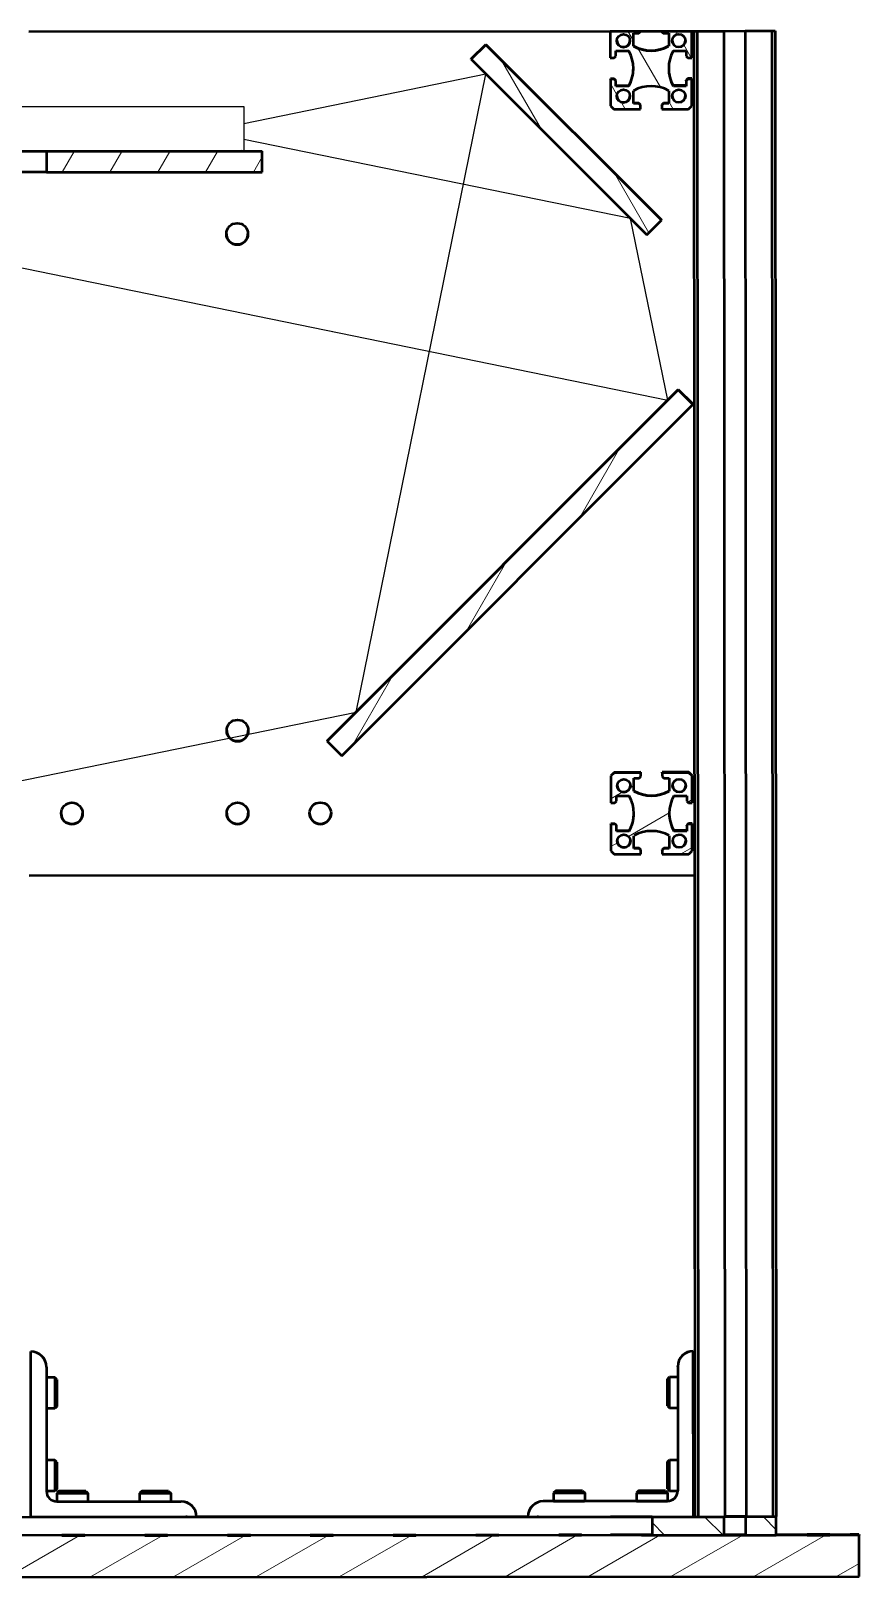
# Model space of a CAD drawing. Header units: inches. Extents: x 66 to 271, y 23 to 80.
# Drawn here: x 108.3 to 118.3, y 24.25 to 42.94 of the extents above; entities that cross this region are included whole.
import ezdxf

# ---------------------------------------------------------------- set-up
doc = ezdxf.new("R2010")
doc.units = ezdxf.units.IN
doc.header["$LTSCALE"] = 4
doc.header["$MEASUREMENT"] = 0
doc.layers.add('Hatch (ANSI)', color=7, linetype='Continuous', lineweight=18)
doc.layers.add('Visible (ANSI)', color=7, linetype='Continuous', lineweight=50)

msp = doc.modelspace()

# ---------------------------------------------------------------- hatches: boundary and pattern name
at = {"layer": 'Hatch (ANSI)'}
h = msp.add_hatch(dxfattribs=at)
h.set_pattern_fill('ANSI31', color=256, scale=4, angle=75.0002, style=0)
edge = h.paths.add_edge_path()
edge.add_line((115.295, 42.936), (115.659, 42.936))
edge.add_line((115.659, 42.936), (115.659, 42.929))
edge.add_line((115.659, 42.929), (115.639, 42.909))
edge.add_line((115.639, 42.909), (115.575, 42.909))
edge.add_line((115.575, 42.909), (115.575, 42.752))
edge.add_ellipse((115.787, 43.13), major_axis=(0, -0.433), ratio=1, start_angle=330.6093, end_angle=389.3907)
edge.add_line((116, 42.753), (116, 42.909))
edge.add_line((116, 42.909), (115.935, 42.909))
edge.add_line((115.935, 42.909), (115.915, 42.929))
edge.add_line((115.915, 42.929), (115.915, 42.936))
edge.add_line((115.915, 42.936), (116.279, 42.936))
edge.add_line((116.279, 42.936), (116.279, 42.612))
edge.add_line((116.279, 42.612), (116.232, 42.612))
edge.add_line((116.232, 42.612), (116.212, 42.632))
edge.add_line((116.212, 42.632), (116.212, 42.697))
edge.add_line((116.212, 42.697), (116.056, 42.697))
edge.add_ellipse((116.433, 42.484), major_axis=(0, -0.433), ratio=1, start_angle=240.5333, end_angle=299.4667)
edge.add_line((116.057, 42.271), (116.213, 42.271))
edge.add_line((116.213, 42.271), (116.213, 42.336))
edge.add_line((116.213, 42.336), (116.233, 42.356))
edge.add_line((116.233, 42.356), (116.28, 42.356))
edge.add_line((116.28, 42.356), (116.28, 42.032))
edge.add_line((116.28, 42.032), (116.24, 41.992))
edge.add_line((116.24, 41.992), (115.916, 41.992))
edge.add_line((115.916, 41.992), (115.916, 42.039))
edge.add_line((115.916, 42.039), (115.936, 42.059))
edge.add_line((115.936, 42.059), (116, 42.059))
edge.add_line((116, 42.059), (116, 42.215))
edge.add_ellipse((115.788, 41.838), major_axis=(0, -0.433), ratio=1, start_angle=150.6093, end_angle=209.3907)
edge.add_line((115.575, 42.215), (115.575, 42.059))
edge.add_line((115.575, 42.059), (115.64, 42.059))
edge.add_line((115.64, 42.059), (115.66, 42.039))
edge.add_line((115.66, 42.039), (115.66, 41.992))
edge.add_line((115.66, 41.992), (115.336, 41.992))
edge.add_line((115.336, 41.992), (115.296, 42.032))
edge.add_line((115.296, 42.032), (115.296, 42.356))
edge.add_line((115.296, 42.356), (115.343, 42.356))
edge.add_line((115.343, 42.356), (115.363, 42.336))
edge.add_line((115.363, 42.336), (115.363, 42.271))
edge.add_line((115.363, 42.271), (115.519, 42.271))
edge.add_ellipse((115.141, 42.483), major_axis=(0, -0.433), ratio=1, start_angle=60.5333, end_angle=119.4667)
edge.add_line((115.518, 42.697), (115.362, 42.697))
edge.add_line((115.362, 42.697), (115.362, 42.632))
edge.add_line((115.362, 42.632), (115.342, 42.612))
edge.add_line((115.342, 42.612), (115.295, 42.612))
edge.add_line((115.295, 42.612), (115.295, 42.936))
edge = h.paths.add_edge_path(flags=0)
edge.add_ellipse((116.122, 42.819), major_axis=(0.0001, -0.0795), ratio=1, start_angle=0, end_angle=360)
edge = h.paths.add_edge_path(flags=0)
edge.add_ellipse((116.122, 42.15), major_axis=(0.0001, -0.0795), ratio=1, start_angle=0, end_angle=360)
edge = h.paths.add_edge_path(flags=0)
edge.add_ellipse((115.453, 42.149), major_axis=(0.0001, -0.0795), ratio=1, start_angle=0, end_angle=360)
edge = h.paths.add_edge_path(flags=0)
edge.add_ellipse((115.453, 42.818), major_axis=(0.0001, -0.0795), ratio=1, start_angle=0, end_angle=360)
h = msp.add_hatch(dxfattribs=at)
h.set_pattern_fill('ANSI31', color=256, scale=4, angle=75.0002, style=0)
h.paths.add_polyline_path([(113.79, 42.771), (113.613, 42.594), (115.736, 40.474), (115.912, 40.651)])
h = msp.add_hatch(dxfattribs=at)
h.set_pattern_fill('ANSI31', color=256, scale=4, angle=15, style=0)
h.paths.add_polyline_path([(111.091, 41.231), (111.091, 41.481), (108.485, 41.479), (108.485, 41.229)])
h.paths.add_polyline_path([(105.66, 41.477), (105.66, 41.227), (107.288, 41.229), (107.436, 41.229), (107.436, 41.479)])
h = msp.add_hatch(dxfattribs=at)
h.set_pattern_fill('ANSI31', color=256, scale=4, angle=15, style=0)
h.paths.add_polyline_path([(116.291, 38.425), (116.114, 38.602), (111.874, 34.356), (112.051, 34.18)])
h = msp.add_hatch(dxfattribs=at)
h.set_pattern_fill('ANSI31', color=256, scale=4, angle=-15, style=0)
edge = h.paths.add_edge_path()
edge.add_ellipse((115.147, 33.483), major_axis=(0, -0.433), ratio=1, start_angle=60.5333, end_angle=119.4667)
edge.add_line((115.524, 33.697), (115.368, 33.697))
edge.add_line((115.368, 33.697), (115.368, 33.632))
edge.add_line((115.368, 33.632), (115.348, 33.612))
edge.add_line((115.348, 33.612), (115.301, 33.612))
edge.add_line((115.301, 33.612), (115.301, 33.936))
edge.add_line((115.301, 33.936), (115.341, 33.976))
edge.add_line((115.341, 33.976), (115.665, 33.976))
edge.add_line((115.665, 33.976), (115.665, 33.929))
edge.add_line((115.665, 33.929), (115.645, 33.909))
edge.add_line((115.645, 33.909), (115.58, 33.909))
edge.add_line((115.58, 33.909), (115.58, 33.752))
edge.add_ellipse((115.793, 34.13), major_axis=(0, -0.433), ratio=1, start_angle=330.6093, end_angle=389.3907)
edge.add_line((116.005, 33.753), (116.005, 33.909))
edge.add_line((116.005, 33.909), (115.941, 33.909))
edge.add_line((115.941, 33.909), (115.921, 33.929))
edge.add_line((115.921, 33.929), (115.921, 33.976))
edge.add_line((115.921, 33.976), (116.245, 33.976))
edge.add_line((116.245, 33.976), (116.285, 33.936))
edge.add_line((116.285, 33.936), (116.285, 33.612))
edge.add_line((116.285, 33.612), (116.238, 33.612))
edge.add_line((116.238, 33.612), (116.218, 33.632))
edge.add_line((116.218, 33.632), (116.218, 33.697))
edge.add_line((116.218, 33.697), (116.062, 33.697))
edge.add_ellipse((116.439, 33.484), major_axis=(0, -0.433), ratio=1, start_angle=240.5333, end_angle=299.4667)
edge.add_line((116.062, 33.271), (116.218, 33.271))
edge.add_line((116.218, 33.271), (116.218, 33.336))
edge.add_line((116.218, 33.336), (116.238, 33.356))
edge.add_line((116.238, 33.356), (116.285, 33.356))
edge.add_line((116.285, 33.356), (116.285, 33.032))
edge.add_line((116.285, 33.032), (116.245, 32.992))
edge.add_line((116.245, 32.992), (115.921, 32.992))
edge.add_line((115.921, 32.992), (115.921, 33.039))
edge.add_line((115.921, 33.039), (115.941, 33.059))
edge.add_line((115.941, 33.059), (116.006, 33.059))
edge.add_line((116.006, 33.059), (116.006, 33.215))
edge.add_ellipse((115.794, 32.838), major_axis=(0, -0.433), ratio=1, start_angle=150.6093, end_angle=209.3907)
edge.add_line((115.581, 33.215), (115.581, 33.059))
edge.add_line((115.581, 33.059), (115.645, 33.059))
edge.add_line((115.645, 33.059), (115.665, 33.039))
edge.add_line((115.665, 33.039), (115.665, 32.992))
edge.add_line((115.665, 32.992), (115.341, 32.992))
edge.add_line((115.341, 32.992), (115.301, 33.032))
edge.add_line((115.301, 33.032), (115.301, 33.356))
edge.add_line((115.301, 33.356), (115.348, 33.356))
edge.add_line((115.348, 33.356), (115.368, 33.336))
edge.add_line((115.368, 33.336), (115.368, 33.271))
edge.add_line((115.368, 33.271), (115.524, 33.271))
edge = h.paths.add_edge_path(flags=0)
edge.add_ellipse((116.127, 33.819), major_axis=(0.0001, -0.0795), ratio=1, start_angle=0, end_angle=360)
edge = h.paths.add_edge_path(flags=0)
edge.add_ellipse((116.128, 33.15), major_axis=(0.0001, -0.0795), ratio=1, start_angle=0, end_angle=360)
edge = h.paths.add_edge_path(flags=0)
edge.add_ellipse((115.459, 33.149), major_axis=(0.0001, -0.0795), ratio=1, start_angle=0, end_angle=360)
edge = h.paths.add_edge_path(flags=0)
edge.add_ellipse((115.458, 33.818), major_axis=(0.0001, -0.0795), ratio=1, start_angle=0, end_angle=360)
h = msp.add_hatch(dxfattribs=at)
h.set_pattern_fill('ANSI31', color=256, scale=4, angle=90.0002, style=0)
h.paths.add_polyline_path([(115.799, 24.984), (115.799, 24.764), (116.669, 24.764), (116.669, 24.984)])
h.paths.add_polyline_path([(117.299, 24.765), (117.299, 24.985), (116.929, 24.985), (116.929, 24.765)])
h = msp.add_hatch(dxfattribs=at)
h.set_pattern_fill('ANSI31', color=256, scale=4, angle=-15, style=0)
h.paths.add_polyline_path([(103.094, 24.256), (103.094, 24.756), (88.322, 24.747), (88.323, 24.247)])
h.paths.add_polyline_path([(118.299, 24.265), (118.299, 24.765), (117.299, 24.765), (116.929, 24.765), (116.669, 24.764), (115.799, 24.764), (103.527, 24.756), (103.527, 24.256)])

# ---------------------------------------------------------------- linework, layer by layer
for p, q in [((113.793, 42.414), (110.871, 41.816)), ((112.225, 34.707), (113.793, 42.414)), ((115.538, 40.671), (110.871, 41.627)), ((103.784, 40.976), (115.99, 38.477)), ((115.99, 38.477), (115.538, 40.671)), ((103.793, 32.981), (112.225, 34.707))]:
    msp.add_line(p, q)
msp.add_lwpolyline([(110.871, 41.481), (105.852, 41.481), (105.852, 42.026), (110.871, 42.026)], close=True)
at = {"layer": 'Visible (ANSI)'}
for p, q in [((108.271, 42.931), (115.295, 42.936)), ((115.295, 42.936), (115.659, 42.936)), ((115.295, 42.936), (115.295, 42.612)), ((115.575, 42.752), (115.575, 42.909)), ((115.575, 42.909), (115.639, 42.909)), ((115.639, 42.909), (115.659, 42.929)), ((115.659, 42.936), (115.915, 42.936)), ((115.659, 42.929), (115.659, 42.936)), ((115.915, 42.936), (116.279, 42.936)), ((115.915, 42.936), (115.915, 42.929)), ((115.915, 42.929), (115.935, 42.909)), ((115.935, 42.909), (116, 42.909)), ((116, 42.909), (116, 42.753)), ((116.279, 42.936), (116.303, 42.936)), ((116.279, 42.612), (116.279, 42.936)), ((116.303, 42.936), (116.343, 42.936)), ((116.303, 42.936), (116.315, 24.988)), ((116.343, 42.936), (116.667, 42.936)), ((116.343, 42.936), (116.355, 24.988)), ((116.667, 42.936), (116.923, 42.937)), ((116.667, 42.936), (116.679, 24.989)), ((116.923, 42.937), (117.247, 42.937)), ((116.923, 42.937), (116.935, 24.989)), ((117.247, 42.937), (117.287, 42.937)), ((117.247, 42.937), (117.259, 24.989)), ((117.287, 42.937), (117.299, 24.989)), ((113.613, 42.599), (113.79, 42.775)), ((113.79, 42.771), (113.613, 42.594)), ((113.79, 42.775), (115.912, 40.655)), ((113.79, 42.775), (113.79, 42.771)), ((115.912, 40.651), (113.79, 42.771)), ((115.342, 42.612), (115.362, 42.632)), ((115.362, 42.632), (115.362, 42.697)), ((115.362, 42.697), (115.518, 42.697)), ((116.056, 42.697), (116.212, 42.697)), ((116.212, 42.697), (116.212, 42.632)), ((116.212, 42.632), (116.232, 42.612)), ((113.613, 42.594), (113.613, 42.599)), ((113.613, 42.594), (115.736, 40.474)), ((115.295, 42.612), (115.342, 42.612)), ((116.232, 42.612), (116.279, 42.612)), ((115.296, 42.356), (115.296, 42.36)), ((115.343, 42.36), (115.296, 42.36)), ((115.343, 42.356), (115.296, 42.356)), ((115.296, 42.356), (115.296, 42.032)), ((115.343, 42.356), (115.343, 42.36)), ((115.363, 42.34), (115.343, 42.36)), ((115.363, 42.336), (115.343, 42.356)), ((115.363, 42.336), (115.363, 42.34)), ((115.363, 42.271), (115.363, 42.336)), ((115.519, 42.275), (115.363, 42.275)), ((115.519, 42.271), (115.363, 42.271)), ((115.519, 42.271), (115.519, 42.275)), ((116.057, 42.271), (116.057, 42.276)), ((116.213, 42.276), (116.057, 42.276)), ((116.213, 42.271), (116.057, 42.271)), ((116.233, 42.361), (116.213, 42.341)), ((116.233, 42.356), (116.213, 42.336)), ((116.213, 42.336), (116.213, 42.341)), ((116.213, 42.336), (116.213, 42.271)), ((116.233, 42.356), (116.233, 42.361)), ((116.28, 42.361), (116.233, 42.361)), ((116.28, 42.356), (116.233, 42.356)), ((116.28, 42.356), (116.28, 42.361)), ((116.28, 42.032), (116.28, 42.356)), ((115.575, 42.059), (115.575, 42.215)), ((115.64, 42.064), (115.575, 42.064)), ((115.64, 42.059), (115.575, 42.059)), ((115.64, 42.059), (115.64, 42.064)), ((115.66, 42.044), (115.64, 42.064)), ((115.66, 42.039), (115.64, 42.059)), ((115.936, 42.064), (115.916, 42.044)), ((115.936, 42.059), (115.916, 42.039)), ((115.936, 42.059), (115.936, 42.064)), ((116, 42.064), (115.936, 42.064)), ((116, 42.059), (115.936, 42.059)), ((116, 42.215), (116, 42.059)), ((115.296, 42.032), (115.336, 41.992)), ((115.336, 41.992), (115.66, 41.992)), ((115.66, 42.039), (115.66, 42.044)), ((115.66, 41.992), (115.66, 42.039)), ((115.916, 42.039), (115.916, 42.044)), ((115.916, 42.039), (115.916, 41.992)), ((115.916, 41.992), (116.24, 41.992)), ((116.24, 41.992), (116.28, 42.032)), ((110.841, 41.483), (107.847, 41.481)), ((111.091, 41.481), (108.485, 41.479)), ((108.485, 41.479), (108.485, 41.229)), ((111.091, 41.481), (111.091, 41.483)), ((111.091, 41.231), (111.091, 41.481)), ((108.485, 41.229), (111.091, 41.231)), ((115.736, 40.474), (115.912, 40.651)), ((115.912, 40.651), (115.912, 40.655)), ((111.874, 34.361), (116.114, 38.606)), ((116.114, 38.602), (111.874, 34.356)), ((116.114, 38.606), (116.29, 38.431)), ((116.114, 38.602), (116.114, 38.606)), ((116.291, 38.425), (116.114, 38.602)), ((112.051, 34.18), (116.291, 38.425)), ((116.291, 38.43), (116.291, 38.425)), ((111.874, 34.361), (111.874, 34.356)), ((111.874, 34.356), (112.051, 34.18)), ((115.341, 33.98), (115.301, 33.94)), ((115.341, 33.976), (115.301, 33.936)), ((115.301, 33.936), (115.301, 33.94)), ((115.301, 33.936), (115.301, 33.612)), ((115.665, 33.981), (115.341, 33.98)), ((115.341, 33.976), (115.341, 33.98)), ((115.665, 33.976), (115.341, 33.976)), ((115.58, 33.752), (115.58, 33.909)), ((115.58, 33.909), (115.645, 33.909)), ((115.645, 33.909), (115.665, 33.929)), ((115.665, 33.976), (115.665, 33.981)), ((115.665, 33.929), (115.665, 33.976)), ((116.245, 33.981), (115.921, 33.981)), ((115.921, 33.976), (115.921, 33.981)), ((116.245, 33.976), (115.921, 33.976)), ((115.921, 33.976), (115.921, 33.929)), ((115.921, 33.929), (115.941, 33.909)), ((115.941, 33.909), (116.005, 33.909)), ((116.005, 33.909), (116.005, 33.753)), ((116.285, 33.941), (116.245, 33.981)), ((116.245, 33.976), (116.245, 33.981)), ((116.285, 33.936), (116.245, 33.976)), ((116.285, 33.936), (116.285, 33.941)), ((116.285, 33.612), (116.285, 33.936)), ((115.368, 33.632), (115.368, 33.697)), ((115.368, 33.697), (115.524, 33.697)), ((116.062, 33.697), (116.218, 33.697)), ((116.218, 33.697), (116.218, 33.632)), ((115.301, 33.612), (115.348, 33.612)), ((115.348, 33.612), (115.368, 33.632)), ((116.218, 33.632), (116.238, 33.612)), ((116.238, 33.612), (116.285, 33.612)), ((115.301, 33.356), (115.301, 33.36)), ((115.348, 33.36), (115.301, 33.36)), ((115.348, 33.356), (115.301, 33.356)), ((115.301, 33.356), (115.301, 33.032)), ((115.348, 33.356), (115.348, 33.36)), ((115.368, 33.34), (115.348, 33.36)), ((115.368, 33.336), (115.348, 33.356)), ((115.368, 33.336), (115.368, 33.34)), ((115.368, 33.271), (115.368, 33.336)), ((115.524, 33.275), (115.368, 33.275)), ((115.524, 33.271), (115.368, 33.271)), ((115.524, 33.271), (115.524, 33.275)), ((116.218, 33.276), (116.062, 33.276)), ((116.062, 33.271), (116.062, 33.276)), ((116.218, 33.271), (116.062, 33.271)), ((116.238, 33.361), (116.218, 33.341)), ((116.238, 33.356), (116.218, 33.336)), ((116.218, 33.336), (116.218, 33.341)), ((116.218, 33.336), (116.218, 33.271)), ((116.238, 33.356), (116.238, 33.361)), ((116.285, 33.361), (116.238, 33.361)), ((116.285, 33.356), (116.238, 33.356)), ((116.285, 33.356), (116.285, 33.361)), ((116.285, 33.032), (116.285, 33.356)), ((115.581, 33.059), (115.581, 33.215)), ((116.006, 33.215), (116.006, 33.059)), ((115.301, 33.032), (115.341, 32.992)), ((115.341, 32.992), (115.665, 32.992)), ((115.645, 33.064), (115.581, 33.064)), ((115.645, 33.059), (115.581, 33.059)), ((115.645, 33.059), (115.645, 33.064)), ((115.665, 33.044), (115.645, 33.064)), ((115.665, 33.039), (115.645, 33.059)), ((115.665, 33.039), (115.665, 33.044)), ((115.665, 32.992), (115.665, 33.039)), ((115.941, 33.064), (115.921, 33.044)), ((115.941, 33.059), (115.921, 33.039)), ((115.921, 33.039), (115.921, 33.044)), ((115.921, 33.039), (115.921, 32.992)), ((115.921, 32.992), (116.245, 32.992)), ((115.941, 33.059), (115.941, 33.064)), ((116.006, 33.064), (115.941, 33.064)), ((116.006, 33.059), (115.941, 33.059)), ((116.245, 32.992), (116.285, 33.032)), ((108.278, 32.734), (116.31, 32.739)), ((108.299, 24.983), (108.297, 26.983)), ((116.297, 26.988), (116.297, 26.989)), ((116.299, 24.988), (116.297, 26.988)), ((108.485, 26.796), (108.485, 26.795)), ((108.485, 26.795), (108.486, 25.296)), ((116.109, 26.8), (116.109, 26.801)), ((116.109, 26.8), (116.11, 25.301)), ((108.585, 26.671), (108.485, 26.671)), ((108.585, 26.671), (108.586, 26.296)), ((108.61, 26.646), (108.585, 26.671)), ((108.61, 26.646), (108.611, 26.321)), ((115.984, 26.651), (116.009, 26.676)), ((115.985, 26.326), (115.984, 26.651)), ((116.01, 26.301), (116.009, 26.676)), ((116.009, 26.676), (116.109, 26.676)), ((116.298, 26.581), (116.3, 26.581)), ((116.298, 26.364), (116.3, 26.364)), ((108.586, 26.296), (108.486, 26.296)), ((108.611, 26.321), (108.586, 26.296)), ((115.985, 26.326), (116.01, 26.301)), ((116.01, 26.301), (116.11, 26.301)), ((108.586, 25.671), (108.486, 25.671)), ((108.586, 25.671), (108.586, 25.296)), ((108.611, 25.646), (108.586, 25.671)), ((108.611, 25.646), (108.611, 25.321)), ((115.985, 25.651), (116.01, 25.676)), ((115.985, 25.326), (115.985, 25.651)), ((116.01, 25.301), (116.01, 25.676)), ((116.01, 25.676), (116.11, 25.676)), ((116.298, 25.581), (116.301, 25.581)), ((108.486, 25.296), (108.486, 25.296)), ((108.586, 25.296), (108.486, 25.296)), ((108.611, 25.321), (108.586, 25.296)), ((108.636, 25.297), (108.611, 25.272)), ((108.611, 25.272), (108.611, 25.172)), ((108.762, 25.297), (108.762, 25.297)), ((108.834, 25.297), (108.834, 25.297)), ((108.961, 25.297), (108.986, 25.272)), ((108.986, 25.272), (108.986, 25.172)), ((109.636, 25.297), (109.611, 25.272)), ((109.611, 25.272), (109.611, 25.172)), ((109.762, 25.297), (109.762, 25.298)), ((109.834, 25.298), (109.834, 25.298)), ((109.961, 25.298), (109.986, 25.273)), ((109.986, 25.273), (109.986, 25.173)), ((114.636, 25.301), (114.611, 25.276)), ((114.611, 25.276), (114.611, 25.176)), ((114.762, 25.301), (114.762, 25.301)), ((114.834, 25.301), (114.834, 25.301)), ((114.961, 25.301), (114.986, 25.276)), ((114.986, 25.276), (114.986, 25.176)), ((115.636, 25.301), (115.611, 25.276)), ((115.611, 25.276), (115.611, 25.176)), ((115.762, 25.301), (115.762, 25.301)), ((115.834, 25.301), (115.834, 25.301)), ((115.961, 25.301), (115.986, 25.276)), ((115.985, 25.326), (116.01, 25.301)), ((115.986, 25.276), (115.986, 25.176)), ((116.01, 25.301), (116.11, 25.301)), ((116.11, 25.301), (116.11, 25.301)), ((116.298, 25.364), (116.301, 25.364)), ((108.611, 25.172), (110.11, 25.172)), ((108.986, 25.172), (109.611, 25.173)), ((109.986, 25.173), (110.11, 25.173)), ((114.611, 25.176), (114.486, 25.176)), ((115.985, 25.176), (114.486, 25.175)), ((115.611, 25.176), (114.986, 25.176)), ((107.799, 24.983), (115.299, 24.987)), ((110.299, 24.985), (108.299, 24.983)), ((114.299, 24.988), (110.299, 24.985)), ((110.299, 24.985), (111.299, 24.985)), ((111.299, 24.985), (110.299, 24.984)), ((110.299, 24.985), (110.299, 24.985)), ((114.299, 24.987), (113.299, 24.986)), ((113.299, 24.987), (114.299, 24.987)), ((114.299, 24.987), (116.299, 24.988)), ((114.299, 24.987), (114.299, 24.988)), ((115.799, 24.987), (115.799, 24.984)), ((115.799, 24.984), (115.799, 24.764)), ((116.669, 24.984), (115.799, 24.984)), ((116.315, 24.989), (116.299, 24.989)), ((116.315, 24.988), (116.355, 24.988)), ((116.355, 24.988), (116.679, 24.989)), ((116.669, 24.984), (116.669, 24.988)), ((116.669, 24.764), (116.669, 24.984)), ((116.929, 24.988), (116.929, 24.985)), ((117.299, 24.985), (116.929, 24.985)), ((116.929, 24.985), (116.929, 24.765)), ((116.935, 24.989), (117.259, 24.989)), ((117.259, 24.989), (117.299, 24.989)), ((117.299, 24.985), (117.299, 24.989)), ((117.299, 24.765), (117.299, 24.985)), ((118.299, 24.765), (103.527, 24.756)), ((107.799, 24.763), (115.299, 24.767)), ((115.799, 24.764), (116.669, 24.764)), ((116.929, 24.765), (117.299, 24.765)), ((117.299, 24.771), (118.192, 24.771)), ((118.299, 24.771), (118.299, 24.765)), ((118.299, 24.265), (118.299, 24.765)), ((103.527, 24.256), (118.299, 24.265))]:
    msp.add_line(p, q, dxfattribs=at)
for centre, major_axis, ratio in [((115.453, 42.818), (0.0001, -0.0795), 1), ((116.122, 42.819), (0.0001, -0.0795), 1), ((115.453, 42.149), (0.0001, -0.0795), 1), ((116.122, 42.15), (0.0001, -0.0795), 1), ((110.789, 40.485), (0.13, 0), 1), ((110.793, 34.485), (0.13, 0), 1), ((115.458, 33.818), (0.0001, -0.0795), 1), ((116.127, 33.819), (0.0001, -0.0795), 1), ((108.793, 33.484), (0.13, 0), 1), ((110.793, 33.485), (0.13, 0), 1), ((111.793, 33.486), (0.13, 0), 1), ((115.459, 33.149), (0.0001, -0.0795), 1), ((116.128, 33.15), (0.0001, -0.0795), 1), ((108.798, 25.297), (0.162, 0), 0.000633), ((109.798, 25.298), (0.162, 0), 0.000633), ((114.798, 25.301), (0.162, 0), 0.000633), ((115.798, 25.301), (0.162, 0), 0.000633), ((110.799, 24.985), (0.13, 0), 0.000633), ((111.799, 24.986), (0.098, 0.0001), 0.000633), ((112.299, 24.986), (0.098, 0.0001), 0.000633), ((112.799, 24.986), (0.098, 0.0001), 0.000633), ((108.81, 24.763), (-0.138, 0), 0.000633), ((108.81, 24.762), (-0.138, 0), 0.000633), ((108.81, 24.762), (-0.138, 0), 0.000633), ((108.81, 24.761), (-0.138, 0), 0.000633), ((108.81, 24.76), (-0.138, 0), 0.000633), ((108.81, 24.76), (-0.138, 0), 0.000633), ((109.81, 24.764), (-0.138, 0), 0.000633), ((109.81, 24.763), (-0.138, 0), 0.000633), ((109.81, 24.762), (-0.138, 0), 0.000633), ((109.81, 24.762), (-0.138, 0), 0.000633), ((109.81, 24.761), (-0.138, 0), 0.000633), ((109.81, 24.76), (-0.138, 0), 0.000633), ((110.81, 24.764), (-0.138, 0), 0.000633), ((110.81, 24.764), (-0.138, 0), 0.000633), ((110.81, 24.763), (-0.138, 0), 0.000633), ((110.81, 24.762), (-0.138, 0), 0.000633), ((110.81, 24.762), (-0.138, 0), 0.000633), ((110.81, 24.761), (-0.138, 0), 0.000633), ((111.81, 24.765), (-0.138, 0), 0.000633), ((111.81, 24.764), (-0.138, 0), 0.000633), ((111.81, 24.764), (-0.138, 0), 0.000633), ((111.81, 24.763), (-0.138, 0), 0.000633), ((111.81, 24.762), (-0.138, 0), 0.000633), ((111.81, 24.762), (-0.138, 0), 0.000633), ((112.81, 24.765), (-0.138, 0), 0.000633), ((112.81, 24.765), (-0.138, 0), 0.000633), ((112.81, 24.764), (-0.138, 0), 0.000633), ((112.81, 24.764), (-0.138, 0), 0.000633), ((112.81, 24.763), (-0.138, 0), 0.000633), ((112.81, 24.762), (-0.138, 0), 0.000633), ((113.81, 24.766), (-0.138, 0), 0.000633), ((113.81, 24.765), (-0.138, 0), 0.000633), ((113.81, 24.765), (-0.138, 0), 0.000633), ((113.81, 24.764), (-0.138, 0), 0.000633), ((113.81, 24.764), (-0.138, 0), 0.000633), ((113.81, 24.763), (-0.138, 0), 0.000633), ((114.81, 24.767), (-0.138, 0), 0.000633), ((114.81, 24.766), (-0.138, 0), 0.000633), ((114.81, 24.765), (-0.138, 0), 0.000633), ((114.81, 24.765), (-0.138, 0), 0.000633), ((114.81, 24.764), (-0.138, 0), 0.000633), ((114.81, 24.764), (-0.138, 0), 0.000633), ((117.81, 24.771), (-0.138, 0), 0.000633), ((117.81, 24.77), (-0.138, 0), 0.000633), ((117.81, 24.769), (-0.138, 0), 0.000633), ((117.81, 24.769), (-0.138, 0), 0.000633), ((117.81, 24.768), (-0.138, 0), 0.000633), ((117.81, 24.767), (-0.138, 0), 0.000633), ((117.81, 24.767), (-0.138, 0), 0.000633), ((117.81, 24.766), (-0.138, 0), 0.000633), ((117.81, 24.765), (-0.138, 0), 0.000633)]:
    msp.add_ellipse(centre, major_axis=major_axis, ratio=ratio, dxfattribs=at)
for centre, major_axis, ratio, start_param, end_param in [((115.453, 42.823), (-0.0795, -0.0024), 1, 0, 3.081908), ((116.122, 42.823), (-0.0795, -0.0024), 1, 0, 3.081908), ((115.141, 42.483), (0, -0.433), 1, 1.056506, 2.085086), ((115.787, 43.135), (-0.433, 0), 1, 1.057832, 2.083761), ((115.787, 43.13), (0, -0.433), 1, 5.770221, 6.79615), ((116.433, 42.484), (0, -0.433), 1, 4.198099, 5.226679), ((115.141, 42.488), (0.433, -0.002), 1, 5.774374, 6.283185), ((116.433, 42.489), (-0.433, 0), 1, 0.005478, 0.51429), ((115.788, 41.838), (0, -0.433), 1, 2.628628, 3.654557), ((115.453, 42.154), (-0.0795, -0.0024), 1, 0, 3.081905), ((116.122, 42.154), (-0.0795, -0.0024), 1, 0, 3.081905), ((108.085, 41.479), (0.4, 0), 0.000633, 6.237365, 7.853982), ((110.788, 41.486), (-0.13, 0), 1, 0, 0.023688), ((110.841, 41.482), (0.25, 0), 0.000633, 0, 1.570796), ((110.788, 41.486), (0.13, -0.003), 1, 0, 0.023748), ((108.086, 41.229), (0.4, 0), 0.000633, 0.046217, 1.570796), ((110.789, 40.486), (-0.13, 0), 1, 0, 3.140376), ((110.793, 34.486), (-0.13, 0), 1, 0, 3.140376), ((115.458, 33.823), (-0.0795, -0.0024), 1, 0, 3.081863), ((115.147, 33.483), (0, -0.433), 1, 1.056506, 2.085086), ((115.793, 34.135), (-0.433, 0), 1, 1.057832, 2.083761), ((115.793, 34.13), (0, -0.433), 1, 5.770221, 6.79615), ((116.439, 33.484), (0, -0.433), 1, 4.198099, 5.226679), ((116.127, 33.823), (-0.0795, -0.0024), 1, 0, 3.081863), ((108.793, 33.484), (-0.13, 0), 1, 0, 3.140376), ((110.793, 33.486), (-0.13, 0), 1, 0, 3.140376), ((111.793, 33.486), (-0.13, 0), 1, 0, 3.140376), ((115.147, 33.488), (0.433, -0.002), 1, 5.774378, 6.283185), ((116.439, 33.489), (-0.433, 0), 1, 0.005483, 0.51429), ((115.794, 32.838), (0, -0.433), 1, 2.628628, 3.654557), ((115.459, 33.154), (-0.0795, -0.0024), 1, 0, 3.08186), ((116.128, 33.154), (-0.0795, -0.0024), 1, 0, 3.08186), ((108.297, 26.796), (0.188, 0), 1, 0, 1.570796), ((108.297, 26.795), (0.188, 0), 1, 0, 1.570796), ((116.297, 26.801), (-0.188, 0), 1, 4.712389, 6.283185), ((116.297, 26.8), (-0.188, 0), 1, 4.712389, 6.283185), ((108.611, 25.297), (-0.125, 0), 1, 0, 1.570796), ((108.611, 25.297), (-0.125, -0.001), 1, 0, 1.560582), ((108.798, 25.272), (0.187, 0), 0.000633, 3.14096, 6.283818), ((108.798, 25.297), (-0.0722, 0), 0.000633, 0, 1.047198), ((108.798, 25.297), (-0.0722, 0), 0.000633, 5.235988, 6.283185), ((108.798, 25.297), (-0.0722, 0), 0.000633, 4.18879, 5.235988), ((108.798, 25.297), (0.0722, 0), 0.000633, 4.18879, 5.235988), ((108.798, 25.297), (0.0722, 0), 0.000633, 0, 1.047198), ((108.798, 25.297), (0.0722, 0), 0.000633, 5.235988, 6.283185), ((109.798, 25.273), (0.187, 0), 0.000633, 3.14096, 6.283818), ((109.798, 25.298), (-0.0722, 0), 0.000633, 5.235988, 6.283185), ((109.798, 25.298), (-0.0722, 0), 0.000633, 0, 1.047198), ((109.798, 25.298), (-0.0722, 0), 0.000633, 4.18879, 5.235988), ((109.798, 25.298), (0.0722, 0), 0.000633, 4.18879, 5.235988), ((109.798, 25.298), (0.0722, 0), 0.000633, 0, 1.047198), ((109.798, 25.298), (0.0722, 0), 0.000633, 5.235988, 6.283185), ((114.798, 25.276), (0.187, 0), 0.000633, 3.14096, 6.283818), ((114.798, 25.301), (-0.0722, 0), 0.000633, 0, 1.047198), ((114.798, 25.301), (-0.0722, 0), 0.000633, 5.235988, 6.283185), ((114.798, 25.301), (-0.0722, 0), 0.000633, 4.18879, 5.235988), ((114.798, 25.301), (0.0722, 0), 0.000633, 4.18879, 5.235988), ((114.798, 25.301), (0.0722, 0), 0.000633, 0, 1.047198), ((114.798, 25.301), (0.0722, 0), 0.000633, 5.235988, 6.283185), ((115.798, 25.276), (0.187, 0), 0.000633, 3.14096, 6.283818), ((115.798, 25.301), (-0.0722, 0), 0.000633, 0, 1.047198), ((115.798, 25.301), (-0.0722, 0), 0.000633, 5.235988, 6.283185), ((115.798, 25.301), (-0.0722, 0), 0.000633, 4.18879, 5.235988), ((115.798, 25.301), (0.0722, 0), 0.000633, 4.18879, 5.235988), ((115.798, 25.301), (0.0722, 0), 0.000633, 0, 1.047198), ((115.798, 25.301), (0.0722, 0), 0.000633, 5.235988, 6.283185), ((115.985, 25.301), (0.125, 0), 1, 4.712389, 6.283185), ((115.985, 25.302), (0.125, -0.001), 1, 4.722603, 6.283185), ((108.798, 25.172), (0.187, 0), 0.000633, 3.214639, 6.283185), ((109.798, 25.173), (0.187, 0), 0.000633, 3.141593, 6.283185), ((110.111, 24.984), (0.188, 0), 1, 0, 1.570796), ((110.111, 24.985), (0.188, 0), 1, 0, 1.570796), ((114.487, 24.988), (-0.188, 0), 1, 4.712389, 6.283185), ((114.487, 24.987), (-0.188, 0), 1, 4.712389, 6.283185), ((114.798, 25.176), (0.187, 0), 0.000633, 3.141593, 6.283185), ((115.798, 25.176), (0.187, 0), 0.000633, 3.141593, 6.210139), ((110.299, 24.985), (-0.13, 0), 0.000633, 5.781654, 7.853982), ((111.299, 24.985), (0.13, 0), 0.000633, 4.712389, 7.853982), ((113.299, 24.986), (-0.13, 0), 0.000633, 4.712389, 7.853982), ((114.299, 24.987), (0.13, 0), 0.000633, 4.712389, 6.784717), ((115.299, 24.987), (0.5, 0), 0.000633, 0, 1.570796), ((116.799, 24.988), (-0.13, 0), 0.000633, 3.141593, 6.283185), ((116.807, 24.989), (0.433, 0), 0.000633, 1.2707, 1.870892), ((115.299, 24.767), (0.5, 0), 0.000633, 0, 1.570796), ((115.81, 24.767), (-0.138, 0), 0.000633, 4.911408, 7.768162), ((115.81, 24.767), (-0.138, 0), 0.000633, 4.798209, 7.768162), ((115.81, 24.766), (-0.138, 0), 0.000633, 4.798209, 7.768162), ((115.81, 24.765), (-0.138, 0), 0.000633, 4.798209, 7.768162), ((115.81, 24.765), (-0.138, 0), 0.000633, 4.798209, 7.768162), ((115.81, 24.764), (-0.138, 0), 0.000633, 4.798209, 7.768162), ((116.81, 24.768), (-0.138, 0), 0.000633, 4.466948, 8.884789), ((116.799, 24.768), (0.13, 0), 0.000633, 0, 3.141593), ((116.81, 24.767), (-0.138, 0), 0.000633, 3.681582, 8.884789), ((116.81, 24.767), (-0.138, 0), 0.000633, 3.681582, 8.884789), ((116.81, 24.766), (-0.138, 0), 0.000633, 3.681582, 8.884789), ((116.81, 24.765), (-0.138, 0), 0.000633, 3.681582, 8.884789), ((116.81, 24.765), (-0.138, 0), 0.000633, 3.681582, 8.884789), ((117.31, 24.77), (0.217, 0), 0.000633, 4.657816, 7.908554), ((118.192, 24.771), (0.106, 0), 0.000633, 0, 1.570796)]:
    msp.add_ellipse(centre, major_axis=major_axis, ratio=ratio, start_param=start_param, end_param=end_param, dxfattribs=at)
for points, weights, knots in [([(116.314, 26.416), (116.313, 26.419), (116.313, 26.423), (116.31, 26.45), (116.306, 26.489), (116.303, 26.527), (116.3, 26.554), (116.299, 26.565), (116.298, 26.572)], [0.980924640832, 0.988820405459, 1, 0.923879532511, 1, 0.923879532511, 1, 0.96780313128, 0.962843046294], [0.37296018, 0.37296018, 0.37296018, 0.375, 0.375, 0.38888889, 0.38888889, 0.40277778, 0.40277778, 0.4086524, 0.4086524, 0.4086524]), ([(116.314, 26.478), (116.313, 26.483), (116.313, 26.489), (116.31, 26.527), (116.306, 26.554), (116.303, 26.581), (116.3, 26.581), (116.3, 26.581), (116.3, 26.581)], [0.980924640832, 0.988820405459, 1, 0.923879532511, 1, 0.923879532511, 1, 0.999937092688, 0.999874289352], [0.38684907, 0.38684907, 0.38684907, 0.38888889, 0.38888889, 0.40277778, 0.40277778, 0.41666667, 0.41666667, 0.41667814, 0.41667814, 0.41667814]), ([(116.301, 26.364), (116.301, 26.364), (116.3, 26.364), (116.299, 26.364), (116.298, 26.37)], [0.98176511995, 0.989408978033, 1, 0.96780313128, 0.962843046294], [0.35917868, 0.35917868, 0.35917868, 0.361111111, 0.361111111, 0.36698573, 0.36698573, 0.36698573]), ([(116.314, 25.416), (116.314, 25.419), (116.313, 25.423), (116.31, 25.45), (116.307, 25.489), (116.304, 25.527), (116.301, 25.554), (116.3, 25.565), (116.298, 25.572)], [0.980924640832, 0.988820405459, 1, 0.923879532511, 1, 0.923879532511, 1, 0.96780313128, 0.962843046294], [0.37296018, 0.37296018, 0.37296018, 0.375, 0.375, 0.38888889, 0.38888889, 0.40277778, 0.40277778, 0.4086524, 0.4086524, 0.4086524]), ([(116.314, 25.478), (116.314, 25.483), (116.313, 25.489), (116.31, 25.527), (116.307, 25.554), (116.304, 25.581), (116.301, 25.581), (116.301, 25.581), (116.301, 25.581)], [0.980924640832, 0.988820405459, 1, 0.923879532511, 1, 0.923879532511, 1, 0.999937092688, 0.999874289352], [0.38684907, 0.38684907, 0.38684907, 0.38888889, 0.38888889, 0.40277778, 0.40277778, 0.41666667, 0.41666667, 0.41667814, 0.41667814, 0.41667814]), ([(116.302, 25.364), (116.301, 25.364), (116.301, 25.364), (116.3, 25.364), (116.298, 25.37)], [0.98176511995, 0.989408978033, 1, 0.96780313128, 0.962843046294], [0.35917868, 0.35917868, 0.35917868, 0.361111111, 0.361111111, 0.36698573, 0.36698573, 0.36698573])]:
    msp.add_rational_spline(points, weights, degree=2, knots=knots, dxfattribs=at)
for points in [[(116.3, 26.581), (116.304, 26.589), (116.309, 26.597), (116.314, 26.605)], [(116.314, 26.386), (116.309, 26.379), (116.305, 26.372), (116.301, 26.364)], [(116.3, 25.581), (116.305, 25.589), (116.309, 25.597), (116.314, 25.605)], [(116.314, 25.386), (116.31, 25.379), (116.306, 25.372), (116.302, 25.364)]]:
    msp.add_open_spline(points, degree=3, dxfattribs=at)
for points, weights in [([(108.762, 25.297), (108.762, 25.297), (108.762, 25.297)], [1.2923474741, 1.29272809168, 1.29310726003]), ([(108.762, 25.297), (108.762, 25.297), (108.762, 25.297)], [1.2931055951, 1.29272725604, 1.2923474741]), ([(108.834, 25.297), (108.834, 25.297), (108.834, 25.297)], [1.29310726003, 1.29272809168, 1.2923474741]), ([(108.834, 25.297), (108.834, 25.297), (108.834, 25.297)], [1.2923474741, 1.29272725604, 1.2931055951]), ([(109.762, 25.298), (109.762, 25.298), (109.762, 25.297)], [1.2923474741, 1.29272809168, 1.29310726003]), ([(109.762, 25.297), (109.762, 25.298), (109.762, 25.298)], [1.2931055951, 1.29272725604, 1.2923474741]), ([(109.834, 25.298), (109.834, 25.298), (109.834, 25.298)], [1.29310726003, 1.29272809168, 1.2923474741]), ([(109.834, 25.298), (109.834, 25.298), (109.834, 25.298)], [1.2923474741, 1.29272725604, 1.2931055951]), ([(114.762, 25.301), (114.762, 25.301), (114.762, 25.301)], [1.2923474741, 1.29272809168, 1.29310726003]), ([(114.762, 25.301), (114.762, 25.301), (114.762, 25.301)], [1.2931055951, 1.29272725604, 1.2923474741]), ([(114.834, 25.301), (114.834, 25.301), (114.834, 25.301)], [1.29310726003, 1.29272809168, 1.2923474741]), ([(114.834, 25.301), (114.834, 25.301), (114.834, 25.301)], [1.2923474741, 1.29272725604, 1.2931055951]), ([(115.762, 25.301), (115.762, 25.301), (115.762, 25.301)], [1.2923474741, 1.29272809168, 1.29310726003]), ([(115.762, 25.301), (115.762, 25.301), (115.762, 25.301)], [1.2931055951, 1.29272725604, 1.2923474741]), ([(115.834, 25.301), (115.834, 25.301), (115.834, 25.301)], [1.29310726003, 1.29272809168, 1.2923474741]), ([(115.834, 25.301), (115.834, 25.301), (115.834, 25.301)], [1.2923474741, 1.29272725604, 1.2931055951])]:
    msp.add_rational_spline(points, weights, degree=2, dxfattribs=at)

doc.saveas('drawing.dxf')
